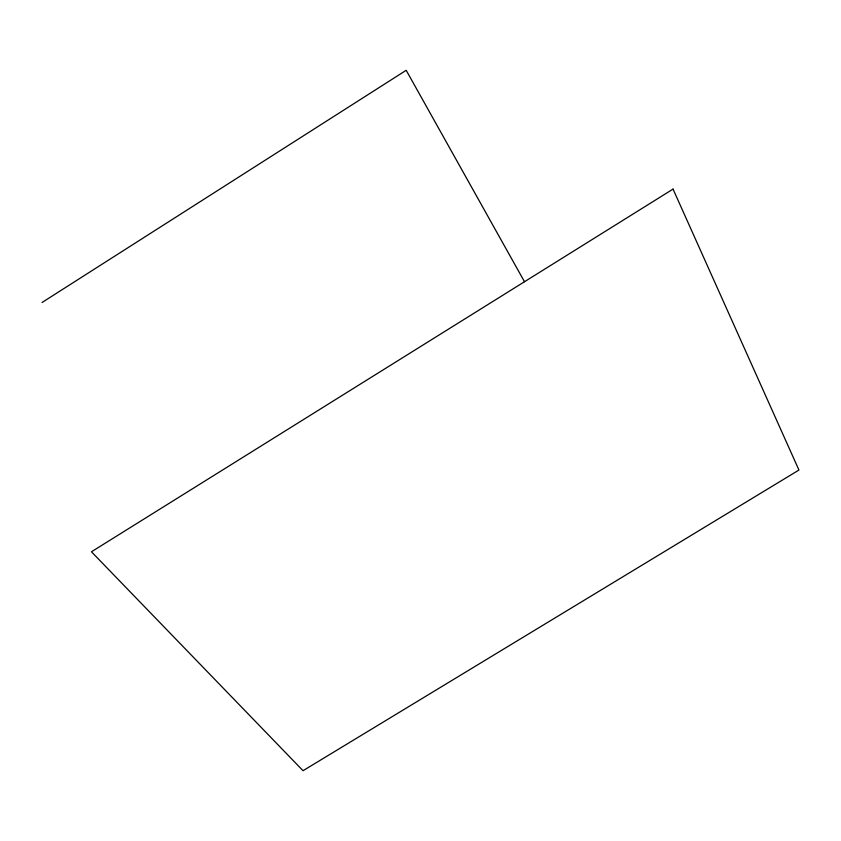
<?xml version="1.0" encoding="UTF-8"?>
<svg xmlns="http://www.w3.org/2000/svg" width="841" height="841" viewBox="0 0 841 841"><rect width="100%" height="100%" fill="white"/><g stroke="black" fill="none" stroke-linecap="round" stroke-linejoin="round"><path stroke-width="1.26" d="M42.05 302.487L406.192 70.297L524.5 281.735M673.042 189.099L91.459 551.78L303.033 770.703L798.95 470.045L673.042 189.099"/></g></svg>
